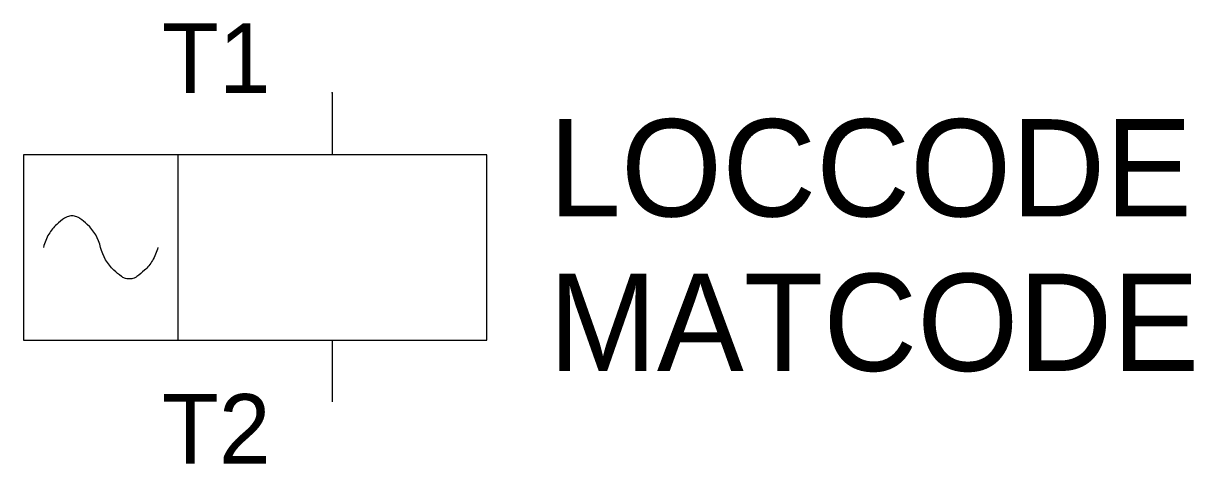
# Model space of a CAD drawing. Extents: x -10 to 27.9, y -7 to 7.2.
import ezdxf
from ezdxf.enums import TextEntityAlignment as Align

# ---------------------------------------------------------------- set-up
doc = ezdxf.new("R2010")
doc.units = 0
doc.layers.get('0').update_dxf_attribs({"linetype": 'CONTINUOUS'})
doc.layers.add('C', color=6, linetype='CONTINUOUS')
doc.layers.add('T2', color=1, linetype='CONTINUOUS')

msp = doc.modelspace()

# ---------------------------------------------------------------- linework, layer by layer
at = {"color": 0}
for p, q in [((0, 5), (0, 3)), ((-10, 3), (-10, -3)), ((-5, 3), (-10, 3)), ((0, 3), (-5, 3)), ((-5, 3), (-5, -3)), ((5, 3), (0, 3)), ((5, -3), (5, 3)), ((-10, -3), (-5, -3)), ((-5, -3), (0, -3)), ((0, -3), (5, -3)), ((0, -3), (0, -5))]:
    msp.add_line(p, q, dxfattribs=at)
at = {"color": 0, "linetype": 'CONTINUOUS'}
msp.add_lwpolyline([(-5.647, 0, -0.067678), (-5.825, -0.429, -0.07813), (-6.079, -0.741, -0.022658), (-6.332, -0.948, -0.075785), (-6.419, -0.994, -0.084616), (-6.573, -1.021, -0.084616), (-6.728, -0.994, -0.075785), (-6.827, -0.942, -0.027029), (-7.068, -0.741, -0.148278), (-7.5, 0, 0.150227), (-7.932, 0.741, 0.027406), (-8.172, 0.939, 0.0758), (-8.272, 0.991, 0.083262), (-8.427, 1.017, 0.083262), (-8.581, 0.991, 0.0758), (-8.668, 0.946, 0.022751), (-8.921, 0.741, 0.079374), (-9.176, 0.43, 0.06867), (-9.353, 0)], format="xyb", dxfattribs=at)
at = {"layer": 'C', "color": 0}
msp.add_point((0, 5), dxfattribs=at)

# ---------------------------------------------------------------- texts
at = {"color": 0, "linetype": 'CONTINUOUS'}
for tag, p in [('LOCCODE', (7, 1)), ('MATCODE', (7, -4))]:
    msp.add_attdef(tag, p, '', height=3.15, dxfattribs=at)
at = {"layer": 'T2', "color": 0, "linetype": 'CONTINUOUS'}
for tag, p in [('T1', (-2, 5)), ('T2', (-2, -7))]:
    msp.add_attdef(tag, text='', height=2.25, dxfattribs=at).set_placement(p, align=Align.RIGHT)

doc.saveas('drawing.dxf')
